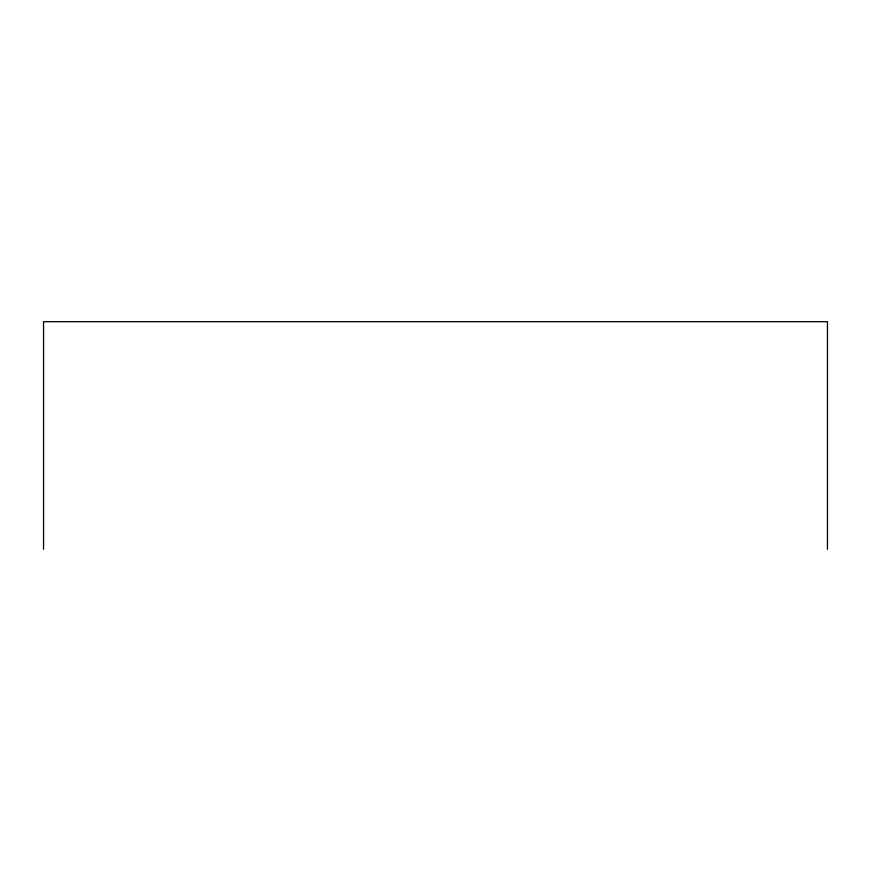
<?xml version="1.0" encoding="UTF-8"?>
<svg xmlns="http://www.w3.org/2000/svg" width="871" height="871" viewBox="0 0 871 871"><rect width="100%" height="100%" fill="white"/><g stroke="black" fill="none" stroke-linecap="round" stroke-linejoin="round"><path stroke-width="1.31" d="M827.45 549.318L827.45 321.682L43.55 321.682L43.55 549.318"/></g></svg>
